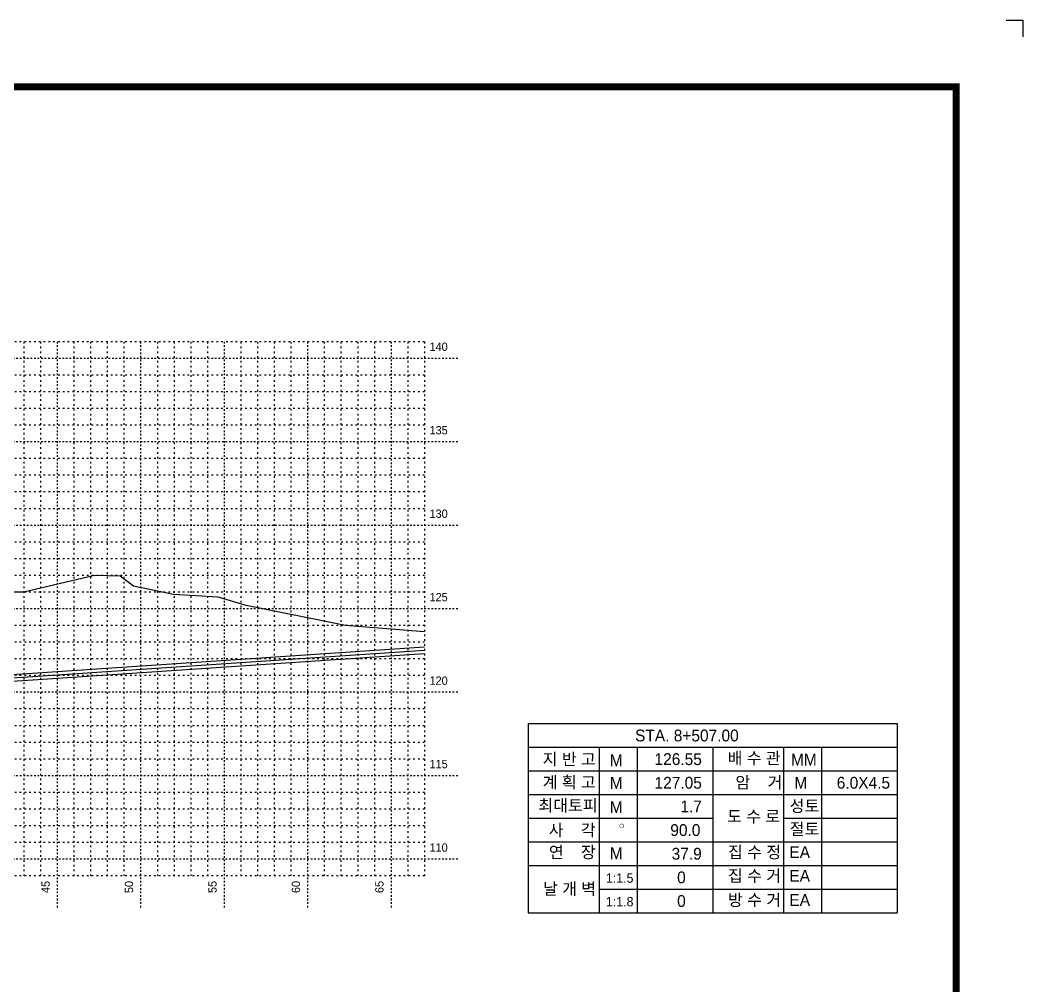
# Model space of a CAD drawing. Header units: metres. Extents: x 3558 to 3726, y 2272 to 2391.
# Drawn here: x 3665.6 to 3725.7, y 2332.8 to 2390.6 of the extents above; entities that cross this region are included whole.
import ezdxf
from ezdxf.enums import TextEntityAlignment as Align

# ---------------------------------------------------------------- set-up
doc = ezdxf.new("R2010")
doc.units = ezdxf.units.M
doc.header["$LTSCALE"] = 0.3
doc.linetypes.add('A-DOTLN01H', pattern=[0.125, 0, -0.125])
for name, color, linetype in [('CC-GRID-MAJR', 3, 'A-DOTLN01H'), ('CC-GRID-MINR', 1, 'A-DOTLN01H'), ('CC-GRID-TEXT', 2, 'Continuous'), ('CC-GRND', 3, 'Continuous'), ('CC-PAVE', 1, 'Continuous'), ('CC-TABL', 3, 'Continuous'), ('CC-TABL-LIN1', 4, 'Continuous'), ('CC-TABL-LIN2', 1, 'Continuous'), ('CC-TABL-TEX2', 3, 'Continuous'), ('CX-BORD', 3, 'Continuous'), ('CX-BORD-LIN1', 4, 'Continuous'), ('CX-BORD-LIN2', 3, 'Continuous'), ('CX-BORD-TEX2', 7, 'Continuous'), ('CX-BORD-TEX3', 6, 'Continuous')]:
    doc.layers.add(name, color=color, linetype=linetype)
doc.styles.get("Standard").update_dxf_attribs({"font": '돋움.ttf'})
doc.styles.add('TB_TEXT', font='돋움.ttf')
doc.styles.add('TB_WBTXT', font='돋움.ttf')
doc.styles.add('TB_WMTXT', font='돋움.ttf')
doc.styles.add('VOLTBLTXT', font='돋움.ttf')

# ---------------------------------------------------------------- blocks, each defined once
blk = doc.blocks.new('CCRDST1')
at = {"layer": 'CC-TABL-LIN1'}
for p, q in [((-39, 0), (-39, -40)), ((-39, 0), (39, 0)), ((39, 0), (39, -40)), ((-39, -5), (39, -5)), ((-24, -5), (-24, -40)), ((0, -5), (0, -40)), ((15, -5), (15, -40))]:
    blk.add_line(p, q, dxfattribs=at)
at = {"layer": 'CC-TABL-LIN2', "color": 4}
for p, q in [((-16, -5), (-16, -40)), ((23, -5), (23, -40)), ((-39, -10), (39, -10)), ((-39, -15), (39, -15)), ((-39, -20), (0, -20)), ((15, -20), (39, -20)), ((-39, -25), (39, -25)), ((-39, -30), (39, -30)), ((-24, -35), (39, -35)), ((-39, -40), (39, -40))]:
    blk.add_line(p, q, dxfattribs=at)
at = {"layer": 'CC-TABL-TEX2', "const_width": 0.0904}
blk.add_lwpolyline([(-19.23, -21.2, -1), (-19.23, -22.04, -1)], format="xyb", close=True, dxfattribs=at)
at = {"layer": 'CC-TABL-TEX2', "style": 'VOLTBLTXT'}
for s, height, p in [('지 반 고', 2.5, (-24.72, -8.77)), ('배 수 관', 2.5, (14.38, -8.56)), ('M', 2.5, (-19.02, -9.01)), ('MM', 2.5, (22, -8.87)), ('계 획 고', 2.5, (-24.72, -13.65)), ('M', 2.5, (-19.02, -13.78)), ('암    거', 2.5, (14.71, -13.66)), ('M', 2.5, (19.99, -13.76)), ('최대토피', 2.5, (-24.31, -18.54)), ('M', 2.5, (-19.02, -18.89)), ('성토', 2.5, (22.54, -18.65)), ('도 수 로', 2.5, (14.27, -20.86)), ('사    각', 2.5, (-24.75, -23.76)), ('연    장', 2.5, (-24.72, -28.42)), ('M', 2.5, (-19.02, -28.66)), ('집 수 정', 2.5, (14.47, -28.42)), ('EA', 2.5, (20.58, -28.42)), ('1:1.5', 2, (-16.75, -33.64)), ('집 수 거', 2.5, (14.47, -33.42)), ('EA', 2.5, (20.58, -33.42)), ('날 개 벽', 2.5, (-24.64, -36.17)), ('방 수 거', 2.5, (14.47, -38.53)), ('EA', 2.5, (20.58, -38.53)), ('1:1.8', 2, (-16.75, -38.63))]:
    blk.add_text(s, height=height, dxfattribs=at).set_placement(p, align=Align.RIGHT)
at = {"layer": 'CC-TABL-TEX2', "color": 4, "style": 'VOLTBLTXT'}
blk.add_text('절토', height=2.5, dxfattribs=at).set_placement((22.54, -23.53), align=Align.RIGHT)
at = {"layer": 'CC-TABL-TEX2', "style": 'VOLTBLTXT', "flags": 4}
for tag, p in [('STA', (-13.63, -2.5)), ('8XVAL', (33.04, -17.5)), ('9XVAL', (33.04, -22.5)), ('10XVAL', (32.04, -27.5)), ('4XVAL', (-6.6, -32.5)), ('11XVAL', (32.04, -32.5)), ('5XVAL', (-6.6, -37.5)), ('12XVAL', (32.04, -37.5))]:
    blk.add_attdef(tag, text='', height=2.5, dxfattribs=at).set_placement(p, align=Align.MIDDLE_CENTER)
for tag, p in [('DESC', (35.18, -2.5)), ('GL', (-2.29, -7.5)), ('6XVAL', (37.5, -7.5)), ('DL', (-2.29, -12.5)), ('7XVAL', (37.5, -12.5)), ('1XVAL', (-2.29, -17.5)), ('2XVAL', (-2.59, -22.5)), ('3XVAL', (-2.32, -27.5))]:
    blk.add_attdef(tag, text='', height=2.5, dxfattribs=at).set_placement(p, align=Align.MIDDLE_RIGHT)
blk = doc.blocks.new('CXBLKA1-KECH-한국도로공사')
at = {"layer": 'CX-BORD-LIN1', "const_width": 2}
blk.add_lwpolyline([(796, 0), (0, 0), (0, 554), (796, 554)], close=True, dxfattribs=at)
at = {"layer": 'defpoints'}
blk.add_line((811, 574), (816, 574), dxfattribs=at)
blk.add_lwpolyline([(811, 574), (816, 574), (816, 569)], dxfattribs=at)
at = {"layer": 'CX-BORD-LIN1', "style": 'TB_TEXT'}
for tag, height, p in [('TR_RNUM5', 3, (285.11, 32.64)), ('TR_RDAT5', 3.5, (317.5, 33)), ('TR_DGN5', 3.5, (451.12, 33)), ('TR_CHK5', 3.5, (491.12, 33)), ('TR_APP5', 3.5, (531.12, 33)), ('TR_RNUM4', 3, (285.11, 26.64)), ('TR_RDAT4', 3.5, (317.5, 27)), ('TR_DGN4', 3.5, (451.12, 27)), ('TR_CHK4', 3.5, (491.12, 27)), ('TR_APP4', 3.5, (531.12, 27)), ('TR_RNUM3', 3, (285.11, 20.64)), ('TR_RDAT3', 3.5, (317.5, 21)), ('TR_DGN3', 3.5, (451.12, 21)), ('TR_CHK3', 3.5, (491.12, 21)), ('TR_APP3', 3.5, (531.12, 21)), ('TR_RNUM2', 3, (285.11, 14.64)), ('TR_RDAT2', 3.5, (317.5, 15)), ('TR_DGN2', 3.5, (451.12, 15)), ('TR_CHK2', 3.5, (491.12, 15)), ('TR_APP2', 3.5, (531.12, 15)), ('TR_RNUM1', 3, (285.11, 8.64)), ('TR_RDAT1', 3.5, (317.5, 9)), ('TR_DGN1', 3.5, (451.12, 9)), ('TR_CHK1', 3.5, (491.12, 9)), ('TR_APP1', 3.5, (531.12, 9))]:
    blk.add_attdef(tag, text='', height=height, dxfattribs=at).set_placement(p, align=Align.MIDDLE_CENTER)
for tag, p in [('TR_RCON5', (342.3, 33)), ('TR_RCON4', (342.3, 27)), ('TR_RCON3', (342.3, 21)), ('TR_RCON2', (342.3, 15)), ('TR_RCON1', (342.3, 9))]:
    blk.add_attdef(tag, text='', height=3.5, dxfattribs=at).set_placement(p, align=Align.MIDDLE_LEFT)
at = {"layer": 'CX-BORD-LIN2', "style": 'TB_TEXT'}
blk.add_attdef('TD_VERSION', text='', height=3, rotation=90, dxfattribs=at).set_placement((800.5, 48.01), align=Align.MIDDLE_CENTER)
at = {"layer": 'CX-BORD-TEX2', "style": 'TB_WMTXT'}
for tag, height, p in [('TB_CNAME', 5, (15.34, 531.83)), ('TB_CSCOP', 4, (16.63, 523.83))]:
    blk.add_attdef(tag, text='', height=height, dxfattribs=at).set_placement(p, align=Align.BOTTOM_LEFT)
at = {"layer": 'CX-BORD-TEX2', "style": 'TB_WBTXT'}
for tag, height, p in [('TB_MTITIL', 10, (398, 533.33)), ('TB_STITL', 7, (398, 518.33))]:
    blk.add_attdef(tag, text='', height=height, dxfattribs=at).set_placement(p, align=Align.MIDDLE_CENTER)
at = {"layer": 'CX-BORD-TEX3', "style": 'TB_TEXT'}
for tag, height, p in [('TD_LNDST', 4.5, (215, 31.5)), ('TD_DSECT', 4.5, (605.5, 31.5)), ('TD_DDIST', 4.5, (654.5, 31.5)), ('TD_DNAME_TOP', 4.5, (755, 27.96)), ('TD_DCOMP', 4.5, (215, 22.59)), ('TD_CSECT', 4.5, (605.5, 22.5)), ('TD_CDIST', 4.5, (654.5, 22.5)), ('TD_DNAME_MAIN', 4.5, (755, 21.47)), ('TD_CCOMP', 4.5, (215, 13.59)), ('TD_HSCAL', 4.5, (620.88, 13.75)), ('TD_VSCAL', 4.5, (656.86, 13.75)), ('TD_DNAME_BOT', 3, (755, 15.25)), ('TD_CNAME', 5, (65, 7.6)), ('TD_FIELD', 4.5, (180, 5.13)), ('TD_CSTEP', 4.5, (250.74, 5.13)), ('TD_DWGCODE', 4.5, (637, 4.79)), ('TD_DWGNO', 4.5, (755, 5))]:
    blk.add_attdef(tag, text='', height=height, dxfattribs=at).set_placement(p, align=Align.MIDDLE_CENTER)

msp = doc.modelspace()

# ---------------------------------------------------------------- linework, layer by layer
at = {"layer": 'CC-GRID-MAJR', "ltscale": 3}
for points in [[(3667.865, 2371.352), (3667.865, 2337.352)], [(3672.865, 2371.352), (3672.865, 2337.352)], [(3677.865, 2371.352), (3677.865, 2337.352)], [(3682.865, 2371.352), (3682.865, 2337.352)], [(3687.865, 2371.352), (3687.865, 2337.352)], [(3691.865, 2370.352), (3568.865, 2370.352)], [(3691.865, 2365.352), (3568.865, 2365.352)], [(3691.865, 2360.352), (3568.865, 2360.352)], [(3691.865, 2355.352), (3568.865, 2355.352)], [(3691.865, 2350.352), (3568.865, 2350.352)], [(3691.865, 2345.352), (3568.865, 2345.352)], [(3691.865, 2340.352), (3568.865, 2340.352)]]:
    msp.add_lwpolyline(points, dxfattribs=at)
at = {"layer": 'CC-GRID-MINR', "ltscale": 5}
for points in [[(3689.865, 2371.352), (3570.865, 2371.352)], [(3665.865, 2371.352), (3665.865, 2339.352)], [(3666.865, 2371.352), (3666.865, 2339.352)], [(3668.865, 2371.352), (3668.865, 2339.352)], [(3669.865, 2371.352), (3669.865, 2339.352)], [(3670.865, 2371.352), (3670.865, 2339.352)], [(3671.865, 2371.352), (3671.865, 2339.352)], [(3673.865, 2371.352), (3673.865, 2339.352)], [(3674.865, 2371.352), (3674.865, 2339.352)], [(3675.865, 2371.352), (3675.865, 2339.352)], [(3676.865, 2371.352), (3676.865, 2339.352)], [(3678.865, 2371.352), (3678.865, 2339.352)], [(3679.865, 2371.352), (3679.865, 2339.352)], [(3680.865, 2371.352), (3680.865, 2339.352)], [(3681.865, 2371.352), (3681.865, 2339.352)], [(3683.865, 2371.352), (3683.865, 2339.352)], [(3684.865, 2371.352), (3684.865, 2339.352)], [(3685.865, 2371.352), (3685.865, 2339.352)], [(3686.865, 2371.352), (3686.865, 2339.352)], [(3688.865, 2371.352), (3688.865, 2339.352)], [(3689.865, 2371.352), (3689.865, 2339.352)], [(3689.865, 2369.352), (3570.865, 2369.352)], [(3689.865, 2368.352), (3570.865, 2368.352)], [(3689.865, 2367.352), (3570.865, 2367.352)], [(3689.865, 2366.352), (3570.865, 2366.352)], [(3689.865, 2364.352), (3570.865, 2364.352)], [(3689.865, 2363.352), (3570.865, 2363.352)], [(3689.865, 2362.352), (3570.865, 2362.352)], [(3689.865, 2361.352), (3570.865, 2361.352)], [(3689.865, 2359.352), (3570.865, 2359.352)], [(3689.865, 2358.352), (3570.865, 2358.352)], [(3689.865, 2357.352), (3570.865, 2357.352)], [(3689.865, 2356.352), (3570.865, 2356.352)], [(3689.865, 2354.352), (3570.865, 2354.352)], [(3689.865, 2353.352), (3570.865, 2353.352)], [(3689.865, 2352.352), (3570.865, 2352.352)], [(3689.865, 2351.352), (3570.865, 2351.352)], [(3689.865, 2349.352), (3570.865, 2349.352)], [(3689.865, 2348.352), (3570.865, 2348.352)], [(3689.865, 2347.352), (3570.865, 2347.352)], [(3689.865, 2346.352), (3570.865, 2346.352)], [(3689.865, 2344.352), (3570.865, 2344.352)], [(3689.865, 2343.352), (3570.865, 2343.352)], [(3689.865, 2342.352), (3570.865, 2342.352)], [(3689.865, 2341.352), (3570.865, 2341.352)], [(3689.865, 2339.352), (3570.865, 2339.352)]]:
    msp.add_lwpolyline(points, dxfattribs=at)
at = {"layer": 'CC-GRND'}
for points in [[(3670.101, 2357.354), (3665.865, 2356.354), (3640.499, 2356.354), (3634.766, 2357.354)], [(3689.865, 2353.971), (3685.356, 2354.332), (3685.157, 2354.351), (3685.149, 2354.35), (3685.136, 2354.354), (3679.185, 2355.56), (3677.512, 2356.046), (3674.825, 2356.208), (3672.443, 2356.7), (3671.641, 2357.311), (3670.101, 2357.354)]]:
    msp.add_lwpolyline(points, dxfattribs=at)
at = {"layer": 'CC-PAVE', "linetype": 'Continuous'}
for points in [[(3689.865, 2353.05), (3665.779, 2351.436), (3665.779, 2351.436), (3665.779, 2351.436), (3665.779, 2351.436), (3664.779, 2351.371)], [(3689.865, 2352.85), (3665.792, 2351.237), (3664.791, 2351.172), (3663.79, 2351.11), (3662.79, 2351.053), (3661.789, 2350.999), (3660.788, 2350.95), (3659.787, 2350.904), (3658.787, 2350.862), (3657.786, 2350.824), (3656.785, 2350.789), (3655.784, 2350.759), (3654.784, 2350.732), (3653.783, 2350.71), (3652.782, 2350.691), (3651.781, 2350.676), (3650.78, 2350.664), (3649.78, 2350.657), (3648.779, 2350.654), (3647.778, 2350.654), (3646.777, 2350.658), (3645.777, 2350.666), (3641.509, 2350.709)], [(3689.865, 2352.649), (3665.805, 2351.037), (3664.804, 2350.972), (3663.802, 2350.911), (3662.801, 2350.853), (3661.799, 2350.8), (3660.798, 2350.75), (3659.796, 2350.704), (3658.795, 2350.662), (3657.793, 2350.624), (3656.792, 2350.589), (3655.79, 2350.559), (3654.788, 2350.532), (3653.787, 2350.51), (3652.785, 2350.491), (3651.784, 2350.476), (3650.782, 2350.464), (3649.781, 2350.457), (3648.779, 2350.454), (3647.778, 2350.454), (3646.776, 2350.458), (3645.775, 2350.466), (3641.509, 2350.509)]]:
    msp.add_lwpolyline(points, dxfattribs=at)

# ---------------------------------------------------------------- block references
at = {"layer": 'CC-TABL'}
ref = msp.add_blockref('CCRDST1', (3707.129, 2348.473), dxfattribs=dict(at, xscale=0.2833333333223891, yscale=0.2833333333255723, zscale=0.2833333333333403))
ref.add_attrib('STA', '                  STA. 8+507.00', dxfattribs={"layer": 'CC-TABL-TEX2', "height": 0.70833, "rotation": 360, "flags": 4}).set_placement((3703.267, 2347.765), align=Align.MIDDLE_CENTER)
ref.add_attrib('GL', '126.55', dxfattribs={"layer": 'CC-TABL-TEX2', "height": 0.7083, "rotation": 360, "flags": 4}).set_placement((3706.48, 2346.348), align=Align.MIDDLE_RIGHT)
ref.add_attrib('DL', '127.05', dxfattribs={"layer": 'CC-TABL-TEX2', "height": 0.7083, "rotation": 360, "flags": 4}).set_placement((3706.48, 2344.931), align=Align.MIDDLE_RIGHT)
ref.add_attrib('1XVAL', '1.7', dxfattribs={"layer": 'CC-TABL-TEX2', "height": 0.7083, "rotation": 360, "flags": 4}).set_placement((3706.48, 2343.515), align=Align.MIDDLE_RIGHT)
ref.add_attrib('2XVAL', '90.0', dxfattribs={"layer": 'CC-TABL-TEX2', "height": 0.7083, "rotation": 360, "flags": 4}).set_placement((3706.394, 2342.098), align=Align.MIDDLE_RIGHT)
ref.add_attrib('3XVAL', '37.9', dxfattribs={"layer": 'CC-TABL-TEX2', "height": 0.7083, "rotation": 360, "flags": 4}).set_placement((3706.471, 2340.681), align=Align.MIDDLE_RIGHT)
ref.add_attrib('4XVAL', '0', dxfattribs={"layer": 'CC-TABL-TEX2', "height": 0.708, "rotation": 360, "flags": 4}).set_placement((3705.258, 2339.265), align=Align.MIDDLE_CENTER)
ref.add_attrib('5XVAL', '0', dxfattribs={"layer": 'CC-TABL-TEX2', "height": 0.708, "rotation": 360, "flags": 4}).set_placement((3705.258, 2337.848), align=Align.MIDDLE_CENTER)
ref.add_attrib('7XVAL', '6.0X4.5', dxfattribs={"layer": 'CC-TABL-TEX2', "height": 0.7083, "rotation": 360, "flags": 4}).set_placement((3717.753, 2344.931), align=Align.MIDDLE_RIGHT)
at = {"layer": 'CX-BORD', "linetype": 'Continuous', "xscale": 0.1999999999998181, "yscale": 0.1999999999998181, "zscale": 0.2000000000137599}
msp.add_blockref('CXBLKA1-KECH-한국도로공사', (3562.512, 2275.822), dxfattribs=at)

# ---------------------------------------------------------------- texts
at = {"layer": 'CC-GRID-TEXT'}
for s, p in [('140', (3690.165, 2370.652)), ('135', (3690.165, 2365.652)), ('130', (3690.165, 2360.652)), ('125', (3690.165, 2355.652)), ('120', (3690.165, 2350.652)), ('115', (3690.165, 2345.652)), ('110', (3690.165, 2340.652))]:
    msp.add_text(s, height=0.5, dxfattribs=at).set_placement(p, align=Align.BOTTOM_LEFT)
for s, p in [('45', (3667.565, 2339.052)), ('50', (3672.565, 2339.052)), ('55', (3677.565, 2339.052)), ('60', (3682.565, 2339.052)), ('65', (3687.565, 2339.052))]:
    msp.add_text(s, height=0.5, rotation=90, dxfattribs=at).set_placement(p, align=Align.BOTTOM_RIGHT)

doc.saveas('drawing.dxf')
